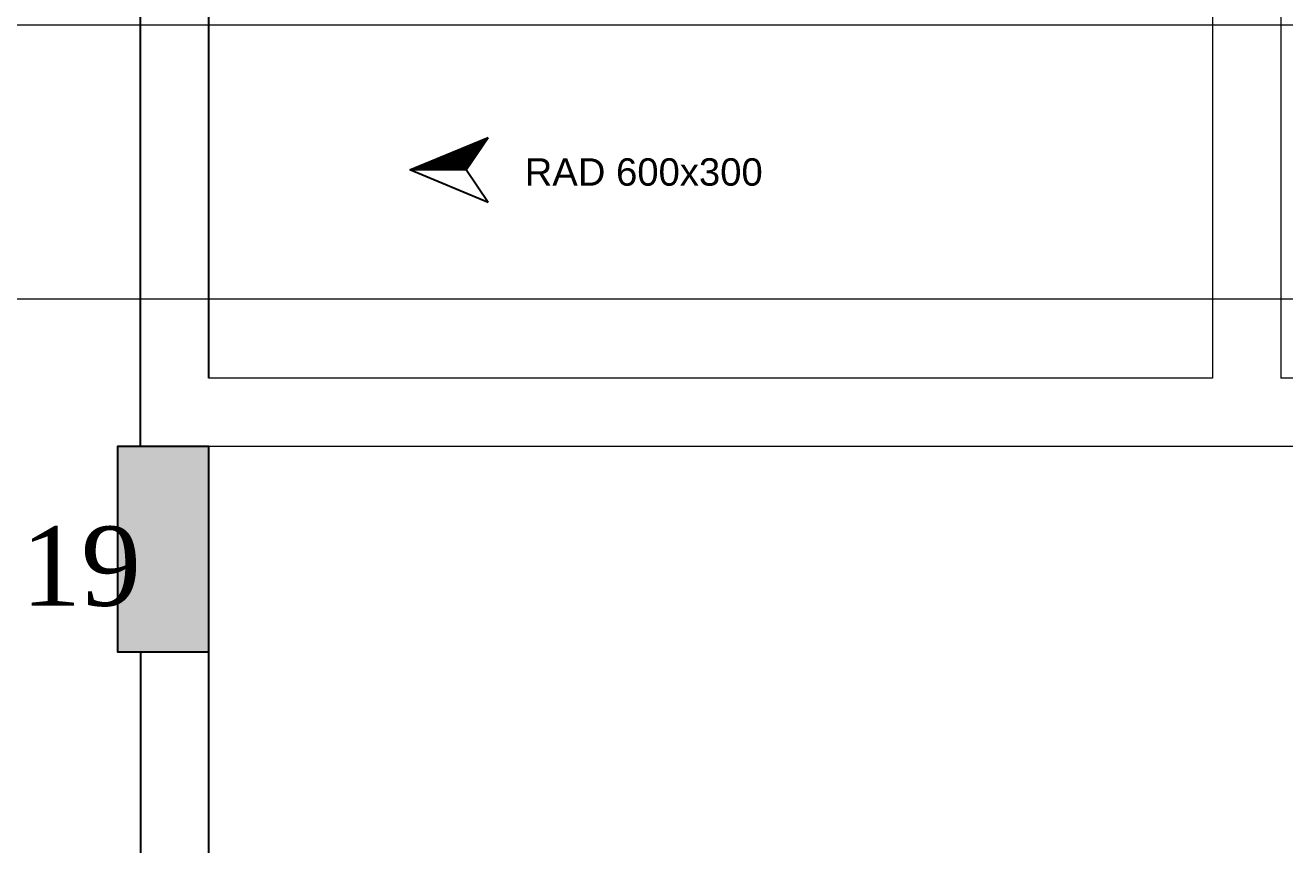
# Model space of a CAD drawing. Extents: x -57174 to 10055, y -18330 to 89882.
# Drawn here: x -40601 to -37840, y 64723 to 66519 of the extents above; entities that cross this region are included whole.
import ezdxf

# ---------------------------------------------------------------- set-up
doc = ezdxf.new("R2010")
doc.units = 0
doc.header["$LTSCALE"] = 50
doc.header["$MEASUREMENT"] = 0
doc.linetypes.add('DASHED', pattern=[0.75, 0.5, -0.25])
doc.layers.get('0').update_dxf_attribs({"color": 8, "linetype": 'CONTINUOUS'})
for name, color, linetype in [('COLUMN', 8, 'CONTINUOUS'), ('COLUMN HATCH', 8, 'CONTINUOUS'), ('Direction Arrow', 3, 'CONTINUOUS'), ('duct return', 4, 'CONTINUOUS'), ('duct size', 7, 'CONTINUOUS'), ('TEXT', 8, 'CONTINUOUS'), ('WALL', 8, 'CONTINUOUS'), ('XREF-ARCH', 8, 'CONTINUOUS')]:
    doc.layers.add(name, color=color, linetype=linetype)
doc.styles.add('ARIAL', font='arial.ttf')
doc.styles.add('TECHNICBOLD', font='times.ttf', dxfattribs={"height": 10})

# ---------------------------------------------------------------- blocks, each defined once
blk = doc.blocks.new('PLAN')
at = {"layer": 'COLUMN HATCH', "linetype": 'Continuous'}
blk.add_hatch(color=256, dxfattribs=at).paths.add_polyline_path([(200, 4800), (200, 5250), (0, 5250), (0, 4800)])
blk.add_hatch(color=256, dxfattribs=at).paths.add_polyline_path([(200, 4800), (200, 5250), (0, 5250), (0, 4800)])
at = {"layer": 'COLUMN', "linetype": 'Continuous'}
blk.add_lwpolyline([(50, 5250), (0, 5250), (0, 4800), (200, 4800), (200, 5100)], dxfattribs=at)
blk.add_lwpolyline([(0, 4800), (200, 4800), (200, 5250), (0, 5250)], close=True, dxfattribs=at)
at = {"layer": 'WALL', "linetype": 'Continuous'}
for p, q in [((50, 5250), (50, 9925)), ((200, 5400), (200, 7587.5)), ((50, 5250), (50, 5400)), ((200, 3325), (200, 5250)), ((200, 4950), (200, 5100)), ((50, 4800), (50, 450))]:
    blk.add_line(p, q, dxfattribs=at)
at = {"layer": 'WALL', "lineweight": 0}
for p, q in [((2400, 6699), (2400, 5400)), ((2550, 6686), (2550, 5400)), ((2400, 5400), (200, 5400)), ((11750, 5400), (2550, 5400)), ((3829.6, 5400), (2550, 5400)), ((11750, 5250), (200, 5250))]:
    blk.add_line(p, q, dxfattribs=at)
at = {"layer": 'TEXT', "lineweight": 0, "insert": (-211.5, 5074.8), "char_height": 174.02, "width": 128.479, "attachment_point": 1, "style": 'TECHNICBOLD'}
blk.add_mtext('19', dxfattribs=at)
blk = doc.blocks.new('AROW-flat-6')
h = blk.add_hatch()
h.set_pattern_fill('ACET-2D-ANSI31,_O', color=256, scale=16.690811)
h.set_pattern_definition([(45, (19901.7383, -33078.2324), (-1.47527318, 1.47527318), [])])
h.paths.add_polyline_path([(-61.7, 0), (61.7, 0), (109.9, 71.5)])
for p, q in [((-61.7, 0), (109.9, 71.5)), ((61.7, 0), (109.9, 71.5)), ((109.9, -71.5), (-61.7, 0)), ((61.7, 0), (-61.7, 0)), ((109.9, -71.5), (61.7, 0))]:
    blk.add_line(p, q)

msp = doc.modelspace()

# ---------------------------------------------------------------- linework, layer by layer
at = {"layer": 'duct return', "linetype": 'DASHED', "lineweight": 0, "ltscale": 8}
for p, q in [((-40451.5, 66519.4), (-42420.7, 66519.4)), ((-42420.6, 65919.4), (-40451.5, 65919.4))]:
    msp.add_line(p, q, dxfattribs=at)
at = {"layer": 'duct return', "lineweight": 0}
for p, q in [((-35857.5, 66519.4), (-40451.5, 66519.4)), ((-40451.5, 65919.4), (-33419.5, 65919.4))]:
    msp.add_line(p, q, dxfattribs=at)

# ---------------------------------------------------------------- block references
at = {"layer": 'Direction Arrow', "lineweight": 0}
msp.add_blockref('AROW-flat-6', (-39696, 66202, 3050), dxfattribs=at)
at = {"layer": 'XREF-ARCH', "lineweight": 0}
msp.add_blockref('PLAN', (-40398.6, 60346), dxfattribs=at)

# ---------------------------------------------------------------- texts
at = {"layer": 'duct size', "lineweight": 0, "insert": (-39506.1, 66227.6), "char_height": 60, "width": 1102.594, "attachment_point": 1, "style": 'ARIAL'}
msp.add_mtext('RAD 600x300', dxfattribs=at)

doc.saveas('drawing.dxf')
